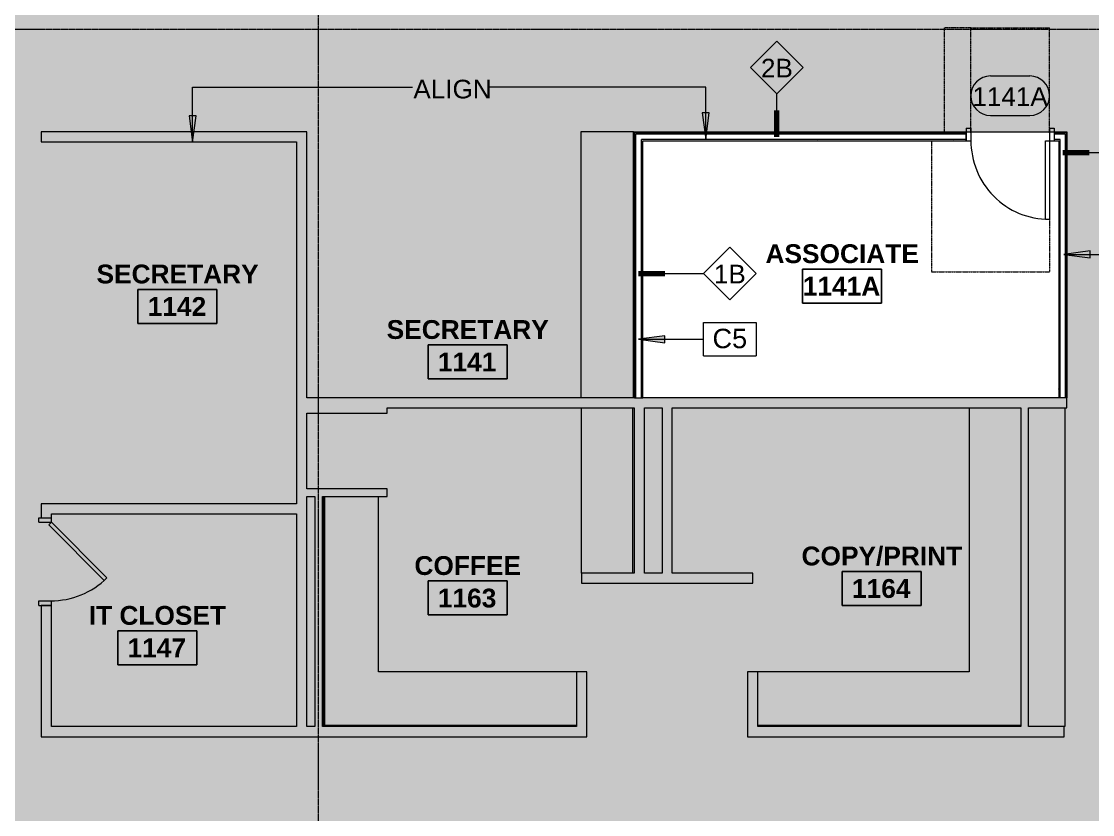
# Model space of a CAD drawing. Header units: inches. Extents: x -203 to 2905, y -968 to 768.
# Drawn here: x 99.2 to 587.8, y 36.4 to 398.3 of the extents above; entities that cross this region are included whole.
import ezdxf

# ---------------------------------------------------------------- set-up
doc = ezdxf.new("R2010")
doc.units = ezdxf.units.IN
doc.header["$MEASUREMENT"] = 0
doc.linetypes.add('Dash_2_', pattern=[0.25, 0.125, -0.125])
doc.linetypes.add('Grid Line 1_2_', pattern=[0.875, 0.5, -0.125, 0.125, -0.125])
for name, color, linetype, lineweight in [('A-ANNO-KEYN', 231, 'Continuous', 9), ('A-AREA-IDEN', 2, 'Continuous', 9), ('A-DETL-GENF', 92, 'Continuous', 9), ('A-DETL-THIN', 151, 'Continuous', 9), ('A-DOOR', 31, 'Continuous', 13), ('A-DOOR-FRAM', 31, 'Continuous', 20), ('A-DOOR-IDEN', 31, 'Continuous', 9), ('A-GENM', 13, 'Continuous', 13), ('A-WALL', 113, 'Continuous', 13), ('A-WALL-IDEN', 211, 'Continuous', 9), ('A-WALL-PATT', 111, 'Continuous', 13), ('G-ANNO-TEXT', 231, 'Continuous', 9), ('I-WALL', 2, 'Continuous', 9), ('Q-CASE', 31, 'Continuous', 13), ('S-GRID', 1, 'Continuous', 9)]:
    doc.layers.add(name, color=color, linetype=linetype, lineweight=lineweight)
doc.styles.add('Arial', font='arial.ttf', dxfattribs={"height": 8.851796})
doc.styles.add('Swis721 Lt BT_1', font='swissl.ttf', dxfattribs={"height": 8.514638})
doc.styles.add('Swis721 Lt BT_B', font='', dxfattribs={"height": 8.583975})
doc.styles.get('Swis721 Lt BT_B').set_extended_font_data('Swis721 Lt BT', bold=True)
pattern_1 = [(0, (0, 0), (30.72, 7.68), [1.267, -21.773, 1.267, -21.773, -122.88]), (0, (0, 0), (30.72, 7.68), [-46.08, 1.267, -44.813, 1.267, -21.773, -53.76]), (0, (0, 0), (30.72, 7.68), [-115.2, 1.267, -14.093, 1.267, -37.133]), (120, (11.52, 3.84), (-22.011075, 22.7643), [1.267, -21.773, 1.267, -21.773, -122.88]), (120, (11.52, 3.84), (-22.011075, 22.7643), [-46.08, 1.267, -44.813, 1.267, -21.773, -53.76]), (120, (11.52, 3.84), (-22.011075, 22.7643), [-115.2, 1.267, -14.093, 1.267, -37.133]), (240, (15.36, 19.2), (-8.708925, -30.4443), [1.267, -21.773, 1.267, -21.773, -122.88]), (240, (15.36, 19.2), (-8.708925, -30.4443), [-46.08, 1.267, -44.813, 1.267, -21.773, -53.76]), (240, (15.36, 19.2), (-8.708925, -30.4443), [-115.2, 1.267, -14.093, 1.267, -37.133])]

# ---------------------------------------------------------------- blocks, each defined once
blk = doc.blocks.new('Single Flush - OTJ_SOLIDFLUSH_ALUM-5493996-LEVEL 11 CONSTRUCTION PLAN')
at = {"layer": 'A-DOOR', "color": 8, "lineweight": 20}
for p, q in [((-8.65, -26.4), (16.67, -1.08)), ((17.91, -2.31), (-7.42, -27.64)), ((16.67, -1.08), (17.91, -2.31)), ((-7.42, -27.64), (-8.65, -26.4))]:
    blk.add_line(p, q, dxfattribs=at)
at = {"layer": 'A-DOOR', "color": 55, "lineweight": 9}
blk.add_arc((17.91, -2.31), 35.81, 179.5, 225, dxfattribs=at)
at = {"layer": 'A-DOOR-FRAM', "color": 8}
for p, q in [((-20, 3.44), (-20, -2.31)), ((-20, 3.44), (-18, 3.44)), ((-18, 3.44), (-18, -2.31)), ((18, 3.44), (18, -2.31)), ((18, 3.44), (20, 3.44)), ((20, 3.44), (20, -2.31)), ((-20, -2.31), (-18, -2.31)), ((18, -2.31), (20, -2.31))]:
    blk.add_line(p, q, dxfattribs=at)
blk = doc.blocks.new('Single Flush - OTJ_SOLIDFLUSH_Side Lite-5611451-LEVEL 11 CONSTRUCTION PLAN')
at = {"layer": 'A-DOOR', "lineweight": 20}
for p, q in [((16.16, -1.88), (17.91, -1.88)), ((16.16, -37.69), (16.16, -1.88)), ((17.91, -1.88), (17.91, -37.69)), ((17.91, -37.69), (16.16, -37.69))]:
    blk.add_line(p, q, dxfattribs=at)
at = {"layer": 'A-DOOR', "lineweight": 9}
blk.add_arc((17.91, -1.88), 35.81, 179.5, 270, dxfattribs=at)
at = {"layer": 'A-DOOR-FRAM'}
for p, q in [((-20, 3.87), (-20, -1.88)), ((-20, 3.87), (-18, 3.87)), ((-18, 3.87), (-18, -1.88)), ((18, 3.87), (18, -1.88)), ((18, 3.87), (20, 3.87)), ((20, 3.87), (20, -1.88)), ((-20, -1.88), (-18, -1.88)), ((18, -1.88), (20, -1.88))]:
    blk.add_line(p, q, dxfattribs=at)
at = {"layer": 'A-GENM', "linetype": 'Dash_2_', "lineweight": 9}
for p, q in [((-17.91, 49.69), (-29.91, 49.69)), ((-29.91, 1.87), (-29.91, 49.69)), ((-17.91, 49.69), (17.91, 49.69)), ((-17.91, 1.87), (-17.91, 49.69)), ((17.91, 1.87), (17.91, 49.69)), ((17.87, 1.87), (17.91, 1.87)), ((-35.91, -1.88), (-35.91, -61.69)), ((17.87, -1.88), (17.91, -1.88)), ((17.91, -1.88), (17.91, -61.69)), ((-35.91, -61.69), (17.91, -61.69))]:
    blk.add_line(p, q, dxfattribs=at)
blk = doc.blocks.new('C-Counter Top1 - 24_ Depth-4929286-LEVEL 11 CONSTRUCTION PLAN')
at = {"layer": 'Q-CASE', "color": 55, "lineweight": 9}
for p, q in [((-47.26, 24), (28.11, 24)), ((28.11, 0.75), (-47.26, 0.75))]:
    blk.add_line(p, q, dxfattribs=at)
blk = doc.blocks.new('C-Counter Top1 - 18_ DEPTH-4929592-LEVEL 11 CONSTRUCTION PLAN')
at = {"layer": 'Q-CASE', "color": 55, "lineweight": 9}
for p, q in [((-47.26, 18), (98.11, 18)), ((98.11, 18), (98.11, 17.69))]:
    blk.add_line(p, q, dxfattribs=at)
blk = doc.blocks.new('C-L SHAPE COUNTER TOP - C-L SHAPE COUNTER TOP-5525427-LEVEL 11 CONSTRUCTION PLAN')
at = {"layer": 'Q-CASE', "color": 55, "lineweight": 9}
for p, q in [((0, 104.91), (0, 0)), ((0.5, 0.5), (0.5, 104.91)), ((25, 25), (25, 104.91)), ((115.38, 25), (25, 25)), ((115.38, 0.5), (0.5, 0.5))]:
    blk.add_line(p, q, dxfattribs=at)
blk = doc.blocks.new('C-L SHAPE COUNTER TOP - C-L SHAPE COUNTER TOP-5525436-LEVEL 11 CONSTRUCTION PLAN')
at = {"layer": 'Q-CASE', "color": 55, "lineweight": 9}
for p, q in [((1.44, -0.5), (121.38, -0.5)), ((25, -145.37), (25, -25)), ((25, -25), (121.38, -25))]:
    blk.add_line(p, q, dxfattribs=at)
blk = doc.blocks.new('Files with Millwork - 24_ Depth-5713286-LEVEL 11 CONSTRUCTION PLAN')
at = {"layer": 'Q-CASE', "color": 55, "lineweight": 9}
for p, q in [((74.11, 0), (-47.26, 0)), ((74.11, -24), (74.11, 0)), ((-47.26, -24), (74.11, -24))]:
    blk.add_line(p, q, dxfattribs=at)
blk = doc.blocks.new('Room Tag - Room Name and Number-3379422-LEVEL 11 CONSTRUCTION PLAN')
at = {"layer": 'A-AREA-IDEN'}
for p, q in [((-0.1881, -0.1636), (-0.1881, -0.0018)), ((-0.1881, -0.0018), (0.1869, -0.0018)), ((0.1869, -0.0018), (-0.1881, -0.0018)), ((-0.1881, -0.0018), (-0.1881, -0.1636)), ((0.1869, -0.0018), (0.1869, -0.1636)), ((0.1869, -0.1636), (0.1869, -0.0018)), ((0.1869, -0.1636), (-0.1881, -0.1636)), ((-0.1881, -0.1636), (0.1869, -0.1636))]:
    blk.add_line(p, q, dxfattribs=at)
blk = doc.blocks.new('Door Tag - Door Tag-41184-LEVEL 11 CONSTRUCTION PLAN')
at = {"layer": 'A-DOOR-IDEN'}
for p, q in [((-0.09375, 0.09375), (0.09375, 0.09375)), ((-0.09375, -0.09375), (0.09375, -0.09375))]:
    blk.add_line(p, q, dxfattribs=at)
for centre, start, end in [((-0.09375, 0), 90, 270), ((0.09375, 0), 270, 90)]:
    blk.add_arc(centre, 0.09375, start, end, dxfattribs=at)
blk = doc.blocks.new('Wall Tag - 1_4_-62626-LEVEL 11 CONSTRUCTION PLAN')
at = {"layer": 'A-WALL-IDEN'}
for p, q in [((-0.125, 0), (0, 0.125)), ((0, 0.125), (0.125, 0)), ((-0.125, 0), (0, -0.125)), ((0, -0.125), (0.125, 0))]:
    blk.add_line(p, q, dxfattribs=at)
blk = doc.blocks.new('Keynote Tag - Keynote Number - Boxed-135510-LEVEL 11 CONSTRUCTION PLAN')
at = {"layer": 'A-ANNO-KEYN'}
for p, q in [((-0.125, -0.0792), (-0.125, 0.0781)), ((-0.125, 0.0781), (0.125, 0.0781)), ((0.125, 0.0781), (0.125, -0.0792)), ((-0.125, -0.0792), (0.125, -0.0792))]:
    blk.add_line(p, q, dxfattribs=at)

msp = doc.modelspace()

# ---------------------------------------------------------------- hatches: boundary and pattern name
at = {"layer": 'A-ANNO-KEYN'}
for points in [[(574.69, 291.97), (586.69, 290.39), (586.69, 293.55)], [(380.73, 253.29), (392.73, 251.71), (392.73, 254.87)]]:
    msp.add_hatch(color=256, dxfattribs=at).paths.add_polyline_path(points, flags=0)
at = {"layer": 'A-DETL-GENF'}
h = msp.add_hatch(color=9, dxfattribs=at)
h.paths.add_polyline_path([(131.76, -847.99), (290.55, -780.58), (225.58, -627.57), (209.01, -634.6), (202.64, -619.58), (206.9, -617.78), (211.46, -628.54), (296.14, -592.58), (297.95, -596.84), (229.84, -625.76), (294.8, -778.77), (401.29, -733.56), (336.32, -580.55), (334.77, -581.21), (332.96, -576.95), (428.69, -536.31), (430.5, -540.56), (340.58, -578.74), (405.55, -731.76), (515.31, -685.15), (511.69, -685.15), (511.69, -619.4), (491.89, -619.4), (491.89, -612.4), (492.01, -612.4), (492.01, -532.94), (471.73, -532.94), (471.73, -523.06), (467.32, -524.93), (465.51, -520.68), (471.73, -518.03), (471.73, -508.94), (497.51, -508.94), (497.51, -514.94), (537.51, -514.94), (537.51, -508.94), (555.67, -508.94), (555.67, -394.75), (560.61, -394.75), (560.61, -346.75), (555.67, -346.75), (555.67, -249.98), (575.84, -249.98), (575.84, -160.84), (555.74, -160.84), (555.74, 0.66), (596.73, 0.66), (596.73, -16.34), (638.73, -16.34), (638.73, 0.66), (700.73, 0.66), (700.73, -16.34), (742.73, -16.34), (742.73, 0.66), (804.73, 0.66), (804.73, -16.34), (846.73, -16.34), (846.73, 0.66), (908.73, 0.66), (908.73, -16.34), (950.73, -16.34), (950.73, 0.66), (993.73, 0.66), (993.73, -121.34), (988.17, -121.34), (988.17, -199.94), (988.73, -199.94), (988.73, -160.97), (993.73, -160.97), (993.73, -227.33), (967.61, -227.33), (967.61, -227.44), (965.73, -227.44), (965.73, -267.44), (967.61, -267.44), (967.61, -342.44), (968.74, -342.44), (968.74, -337.81), (970.74, -337.81), (970.74, -342.44), (1010.74, -342.44), (1010.74, -337.81), (1090.73, -337.81), (1090.73, -342.44), (1178.73, -342.44), (1178.73, -337.81), (1330.73, -337.81), (1330.73, -342.44), (1247.36, -342.44), (1247.36, -499.31), (1266.73, -499.31), (1266.73, -523.31), (1247.36, -523.31), (1247.36, -524.65), (1372.42, -524.65), (1372.42, -342.44), (1370.73, -342.44), (1370.73, -337.81), (1378.73, -337.81), (1378.73, -342.44), (1377.05, -342.44), (1377.05, -524.65), (1492.42, -524.65), (1492.42, -342.44), (1418.73, -342.44), (1418.73, -337.81), (1497.05, -337.81), (1497.05, -372.91), (1498.73, -372.91), (1498.73, -377.54), (1497.05, -377.54), (1497.05, -524.65), (1723.7, -524.65), (1723.7, -372.91), (1723.3, -372.91), (1723.3, -377.54), (1538.73, -377.54), (1538.73, -372.91), (1552.42, -372.91), (1552.42, 120.98), (1556.17, 120.98), (1556.17, -1.34), (1582.73, -1.34), (1582.73, -12.96), (1723.7, -12.96), (1723.7, 162.67), (1556.17, 162.67), (1556.17, 160.98), (1552.42, 160.98), (1552.42, 168.98), (1556.17, 168.98), (1556.17, 167.29), (1723.7, 167.29), (1723.7, 284.95), (1723.3, 284.95), (1723.3, 338.96), (1556.17, 338.96), (1556.17, 208.98), (1552.42, 208.98), (1552.42, 343.59), (1723.3, 343.59), (1723.3, 351.59), (1732.42, 351.59), (1732.42, 355.59), (1737.05, 355.59), (1737.05, 351.59), (1910.23, 351.59), (1910.23, 580.43), (1737.05, 580.43), (1737.05, 395.59), (1732.42, 395.59), (1732.42, 418.96), (1730.73, 418.96), (1730.73, 423.59), (1732.42, 423.59), (1732.42, 580.43), (1617.05, 580.43), (1617.05, 406.96), (1661.42, 406.96), (1661.42, 423.59), (1690.73, 423.59), (1690.73, 418.96), (1666.05, 418.96), (1666.05, 402.34), (1610.73, 402.34), (1610.73, 406.96), (1612.42, 406.96), (1612.42, 580.43), (1497.05, 580.43), (1497.05, 406.96), (1570.73, 406.96), (1570.73, 402.34), (1418.73, 402.34), (1418.73, 406.96), (1492.42, 406.96), (1492.42, 580.43), (1377.05, 580.43), (1377.05, 406.96), (1378.73, 406.96), (1378.73, 402.34), (1298.73, 402.34), (1298.73, 406.96), (1372.42, 406.96), (1372.42, 580.43), (1257.05, 580.43), (1257.05, 577.15), (1266.73, 577.15), (1266.73, 553.15), (1257.05, 553.15), (1257.05, 406.96), (1258.73, 406.96), (1258.73, 402.34), (1250.73, 402.34), (1250.73, 406.96), (1252.42, 406.96), (1252.42, 553.15), (1242.73, 553.15), (1242.73, 577.15), (1252.42, 577.15), (1252.42, 580.43), (1137.05, 580.43), (1137.05, 406.96), (1210.73, 406.96), (1210.73, 402.34), (998.73, 402.34), (998.73, 406.96), (1132.42, 406.96), (1132.42, 580.43), (957.05, 580.43), (957.05, 577.15), (966.73, 577.15), (966.73, 553.15), (957.05, 553.15), (957.05, 406.96), (958.73, 406.96), (958.73, 402.34), (950.73, 402.34), (950.73, 406.96), (952.42, 406.96), (952.42, 553.15), (942.73, 553.15), (942.73, 577.15), (952.42, 577.15), (952.42, 580.43), (837.05, 580.43), (837.05, 406.96), (910.73, 406.96), (910.73, 402.34), (830.73, 402.34), (830.73, 406.96), (832.42, 406.96), (832.42, 580.43), (657.05, 580.43), (657.05, 406.96), (790.73, 406.96), (790.73, 402.34), (518.73, 402.34), (518.73, 406.96), (652.42, 406.96), (652.42, 580.43), (477.05, 580.43), (477.05, 406.96), (478.73, 406.96), (478.73, 402.34), (470.73, 402.34), (470.73, 406.96), (472.42, 406.96), (472.42, 580.43), (357.05, 580.43), (357.05, 406.96), (430.73, 406.96), (430.73, 402.34), (278.73, 402.34), (278.73, 406.96), (352.42, 406.96), (352.42, 580.43), (237.05, 580.43), (237.05, 577.15), (246.73, 577.15), (246.73, 553.15), (237.05, 553.15), (237.05, 406.96), (238.73, 406.96), (238.73, 402.34), (230.73, 402.34), (230.73, 406.96), (232.42, 406.96), (232.42, 553.15), (222.73, 553.15), (222.73, 577.15), (232.42, 577.15), (232.42, 580.43), (117.05, 580.43), (117.05, 406.96), (190.73, 406.96), (190.73, 402.34), (112.42, 402.34), (112.42, 418.96), (110.73, 418.96), (110.73, 423.59), (112.42, 423.59), (112.42, 580.43), (-120.35, 580.43), (-120.35, 406.96), (52.42, 406.96), (52.42, 423.59), (70.73, 423.59), (70.73, 418.96), (57.05, 418.96), (57.05, 328.65), (52.42, 328.65), (52.42, 402.34), (-120.35, 402.34), (-120.35, 286.96), (52.42, 286.96), (52.42, 288.65), (57.05, 288.65), (57.05, 280.65), (52.42, 280.65), (52.42, 282.34), (-120.35, 282.34), (-120.35, 166.96), (52.42, 166.96), (52.42, 240.65), (57.05, 240.65), (57.05, 160.65), (52.42, 160.65), (52.42, 162.34), (-120.35, 162.34), (-120.35, 0.55), (-80.76, 0.55), (-80.76, -13.04), (52.42, -13.04), (52.45, 120.65), (57.05, 120.65), (57.05, -19.35), (52.42, -19.35), (52.42, -17.66), (-80.76, -17.66), (-80.76, -30.95), (-120.35, -30.95), (-120.35, -193.04), (52.42, -193.04), (52.42, -59.35), (57.05, -59.35), (57.05, -218.77), (71.25, -252.22), (66.99, -254.03), (52.42, -219.71), (52.42, -197.66), (-120.35, -197.66), (-120.35, -254.17), (-75.11, -360.73), (83.67, -293.32), (82.62, -290.84), (86.88, -289.04), (141.98, -418.82), (137.73, -420.63), (85.48, -297.58), (-73.3, -364.99), (-4.77, -526.42), (-2.44, -525.43), (-6.07, -516.89), (16.02, -507.51), (19.65, -516.05), (154.02, -459), (153.36, -457.45), (157.61, -455.64), (160.74, -463.01), (156.48, -464.81), (155.82, -463.26), (21.46, -520.31), (25.4, -529.6), (3.31, -538.98), (-0.64, -529.69), (-2.96, -530.67), (42.33, -637.33), (201.11, -569.92), (172.12, -501.63), (176.37, -499.83), (207.17, -572.37), (190.6, -579.41), (191.26, -580.96), (187.01, -582.77), (186.35, -581.21), (44.13, -641.59), (118.32, -816.32)], flags=0)
h.paths.add_polyline_path([(225.76, -805.76), (216.38, -783.67), (238.47, -774.29), (247.85, -796.38), (232.98, -802.69)], flags=0)
h.paths.add_polyline_path([(446.67, -711.97), (437.29, -689.88), (459.38, -680.5), (468.76, -702.59), (455.33, -708.29)], flags=0)
h.paths.add_polyline_path([(516.31, -684.73), (516.73, -684.55), (516.73, -619.4), (516.31, -619.4), (516.31, -684.66)], flags=0)
h.paths.add_polyline_path([(259.55, -539.27), (242.89, -500.03), (350.11, -454.51), (225.01, -159.89), (118.32, -205.39), (108.25, -181.68), (108.25, 0.59), (112.87, 0.59), (112.87, -27.03), (206.42, -27.03), (206.42, 0.59), (264.73, 0.59), (264.73, -4.04), (263.05, -4.04), (263.05, -31.65), (237.05, -31.65), (237.05, -151.81), (370.42, -151.81), (370.42, -4.04), (304.73, -4.04), (304.73, 0.59), (498.05, 0.59), (498.05, -98.13), (493.42, -98.13), (493.42, -4.04), (375.05, -4.04), (375.05, -151.81), (493.42, -151.81), (493.42, -138.13), (498.05, -138.13), (498.05, -157.13), (493.42, -157.13), (493.42, -156.44), (432.05, -156.44), (432.05, -196.81), (493.42, -196.81), (493.42, -196.13), (498.05, -196.13), (498.05, -296.13), (493.42, -296.13), (493.42, -229.44), (466.42, -229.44), (466.42, -201.44), (306.4, -201.44), (306.4, -156.44), (237.05, -156.44), (237.05, -179.26), (304.36, -337.81), (493.42, -337.81), (493.42, -336.13), (498.05, -336.13), (498.05, -448.88), (416.5, -483.5), (414.7, -479.24), (493.42, -445.81), (493.42, -342.44), (306.32, -342.44), (372.09, -497.33), (377.88, -494.87), (379.69, -499.13), (370.67, -502.95), (356.99, -470.74), (283.74, -501.84), (293.51, -524.85), (259.81, -539.16)], flags=0)
h.paths.add_polyline_path([(259.81, -534.13), (287.44, -522.4), (274.4, -491.68), (246.77, -503.41), (249.74, -510.4), (271.83, -501.02), (281.21, -523.11), (259.11, -532.49), (259.55, -533.51)], flags=0)
h.paths.add_polyline_path([(963.74, -524.65), (967.61, -524.65), (967.61, -523.31), (943.94, -523.31), (943.94, -499.31), (967.61, -499.31), (967.61, -457.44), (965.73, -457.44), (965.73, -499.09), (942.73, -499.09), (942.73, -524.65), (963.23, -524.65)], flags=0)
h.paths.add_polyline_path([(1566.73, -523.31), (1542.73, -523.31), (1542.73, -499.31), (1566.73, -499.31)], flags=0)
h.paths.add_polyline_path([(281.93, -497.58), (355.19, -466.48), (351.91, -458.77), (278.66, -489.87), (279.43, -491.68)], flags=0)
h.paths.add_polyline_path([(560.17, -441.94), (560.61, -441.94), (560.61, -437.31), (560.17, -437.31)], flags=0)
h.paths.add_polyline_path([(1042.55, -276.86), (1037.92, -276.86), (1037.92, -158.54), (1086.73, -158.54), (1086.73, -163.17), (1042.55, -163.17), (1042.55, -254.42)], flags=0)
h.paths.add_polyline_path([(1374.73, -276.73), (1374.73, -276.11), (1372.42, -276.11), (1372.42, -163.17), (1340.73, -163.17), (1340.73, -158.54), (1372.42, -158.54), (1372.42, -4.04), (1283.05, -4.04), (1283.05, -33.04), (1272.05, -33.04), (1272.05, -158.54), (1304.73, -158.54), (1304.73, -163.17), (1122.73, -163.17), (1122.73, -158.54), (1159.42, -158.54), (1159.42, -156.86), (1164.05, -156.86), (1164.05, -158.54), (1267.42, -158.54), (1267.42, -33.04), (1223.42, -33.04), (1223.42, -4.04), (1164.05, -4.04), (1164.05, -116.86), (1159.42, -116.86), (1159.42, -97.17), (1037.92, -97.17), (1037.92, -90.86), (1042.55, -90.86), (1042.55, -92.54), (1159.42, -92.54), (1159.42, -4.04), (1042.55, -4.04), (1042.55, -50.86), (1037.92, -50.86), (1037.92, 0.59), (1491.05, 0.59), (1491.05, -5.73), (1486.42, -5.73), (1486.42, -4.04), (1377.05, -4.04), (1377.05, -103.21), (1486.42, -103.21), (1486.42, -45.73), (1491.05, -45.73), (1491.05, -276.73), (1377.05, -276.73)], flags=0)
h.paths.add_polyline_path([(471.05, -224.81), (471.73, -224.81), (471.73, -201.44), (471.05, -201.44), (471.05, -216.75)], flags=0)
h.paths.add_polyline_path([(968.13, -222.33), (968.13, -204.94), (967.61, -204.94), (967.61, -222.33)], flags=0)
h.paths.add_polyline_path([(350.11, -196.81), (427.42, -196.81), (427.42, -156.44), (311.03, -156.44), (311.03, -196.81)], flags=0)
h.paths.add_polyline_path([(232.42, -168.37), (232.42, -157.68), (228.58, -159.32), (231.55, -166.31)], flags=0)
h.paths.add_polyline_path([(1304.83, -164.92), (1304.83, -163.17), (1340.64, -163.17), (1340.64, -164.92), (1317.1, -164.92)], flags=0)
h.paths.add_polyline_path([(1122.64, -164.92), (1086.83, -164.92), (1086.83, -163.17), (1122.64, -163.17)], flags=0)
h.paths.add_polyline_path([(1272.05, -28.41), (1278.42, -28.41), (1278.42, -4.04), (1268.73, -4.04), (1268.73, -28.41)], flags=0)
h.paths.add_polyline_path([(1240.73, -28.41), (1240.73, -4.04), (1228.05, -4.04), (1228.05, -28.41)], flags=0)
h.paths.add_polyline_path([(-120.35, -27.45), (-84.26, -27.45), (-84.26, -27.34), (-117.75, -27.34), (-117.75, -17.66), (-120.35, -17.66), (-120.35, -27.34)], flags=0)
h.paths.add_polyline_path([(258.42, -27.03), (258.42, -4.04), (248.73, -4.04), (248.73, -27.03)], flags=0)
h.paths.add_polyline_path([(211.05, -27.03), (220.73, -27.03), (220.73, -4.04), (211.05, -4.04)], flags=0)
h.paths.add_polyline_path([(-117.75, -13.04), (-117.75, -2.95), (-120.35, -2.95), (-120.35, -13.04)], flags=0)
h.paths.add_polyline_path([(558.48, 71.96), (430.42, 71.96), (430.42, 101.59), (435.05, 101.59), (435.05, 76.59), (554.98, 76.59), (554.98, 221.96), (396.05, 221.96), (396.05, 146.59), (432.73, 146.59), (432.73, 141.96), (354.73, 141.96), (354.73, 146.59), (378.73, 146.59), (378.73, 221.96), (266.05, 221.96), (266.05, 219.52), (229.36, 219.52), (229.36, 184.99), (266.05, 184.99), (266.05, 181.49), (236.48, 181.49), (236.48, 76.59), (352.42, 76.59), (352.42, 101.59), (357.05, 101.59), (357.05, 71.96), (108.25, 71.96), (108.25, 131.87), (112.87, 131.87), (112.87, 76.59), (224.73, 76.59), (224.73, 173.56), (112.87, 173.56), (112.87, 171.87), (108.25, 171.87), (108.25, 178.18), (224.73, 178.18), (224.73, 343.34), (108.25, 343.34), (108.25, 347.96), (229.36, 347.96), (229.36, 226.59), (378.42, 226.59), (378.42, 347.96), (576.05, 347.96), (576.05, 221.96), (558.48, 221.96), (558.48, 76.59), (574.73, 76.59), (574.73, 71.96), (569.74, 71.96)], flags=0)
h.paths.add_polyline_path([(1491.05, 72.66), (1238.11, 72.66), (1238.11, 102.28), (1242.73, 102.28), (1242.73, 77.28), (1354.98, 77.28), (1354.98, 179.48), (1328.64, 179.48), (1328.64, 182.98), (1362.42, 182.98), (1362.42, 217.96), (1218.73, 217.96), (1218.73, 144.59), (1242.73, 144.59), (1242.73, 139.96), (1174.11, 139.96), (1174.11, 144.59), (1202.11, 144.59), (1202.11, 217.96), (1042.73, 217.96), (1042.73, 77.28), (1174.11, 77.28), (1174.11, 102.28), (1178.73, 102.28), (1178.73, 72.66), (1038.11, 72.66), (1038.11, 95.96), (1033.42, 95.96), (1033.42, 100.59), (1038.11, 100.59), (1038.11, 217.96), (764.05, 217.96), (764.05, 79.66), (977.11, 79.66), (977.11, 100.59), (993.42, 100.59), (993.42, 95.96), (981.73, 95.96), (981.73, 79.66), (986.42, 79.66), (986.42, 72.66), (759.42, 72.66), (759.42, 104.84), (646.42, 104.84), (646.42, 294.15), (666.05, 294.15), (666.05, 109.46), (726.05, 109.46), (726.05, 294.15), (759.42, 294.15), (759.42, 343.59), (766.73, 343.59), (766.73, 338.96), (764.05, 338.96), (764.05, 222.59), (898.86, 222.59), (898.86, 338.96), (806.73, 338.96), (806.73, 343.59), (995.73, 343.59), (995.73, 338.96), (902.61, 338.96), (902.61, 222.59), (1038.11, 222.59), (1038.11, 338.96), (1035.73, 338.96), (1035.73, 343.59), (1042.73, 343.59), (1042.73, 222.59), (1364.05, 222.59), (1364.05, 343.59), (1491.05, 343.59), (1491.05, 177.23), (1486.42, 177.23), (1486.42, 178.92), (1367.05, 178.92), (1367.05, 77.28), (1486.42, 77.28), (1486.42, 137.23), (1491.05, 137.23), (1491.05, 77.28)], flags=0)
h.paths.add_polyline_path([(229.36, 76.59), (232.98, 76.59), (232.98, 181.49), (229.36, 181.49), (229.36, 76.73)], flags=0)
h.paths.add_polyline_path([(1358.48, 77.28), (1362.42, 77.28), (1362.42, 179.48), (1358.48, 179.48), (1358.48, 77.43)], flags=0)
h.paths.add_polyline_path([(759.42, 109.46), (759.42, 289.52), (730.67, 289.52), (730.67, 109.46), (758.57, 109.46)], flags=0)
h.paths.add_polyline_path([(661.42, 109.46), (661.42, 289.52), (651.05, 289.52), (651.05, 109.46), (656.64, 109.46)], flags=0)
h.paths.add_polyline_path([(1214.11, 144.59), (1214.11, 217.96), (1206.73, 217.96), (1206.73, 144.59)], flags=0)
h.paths.add_polyline_path([(391.42, 146.59), (391.42, 221.96), (383.36, 221.96), (383.36, 146.59)], flags=0)
h.paths.add_polyline_path([(1556.17, 553.15), (1542.73, 553.15), (1542.73, 577.15), (1566.73, 577.15), (1566.73, 553.15), (1563.48, 553.15)], flags=0)
h.paths.add_polyline_path([(620.73, 553.15), (596.73, 553.15), (596.73, 577.15), (620.73, 577.15)], flags=0)
h.paths.add_polyline_path([(-15.27, 553.15), (-39.27, 553.15), (-39.27, 577.15), (-15.27, 577.15)], flags=0)
at = {"layer": 'A-WALL-PATT', "lineweight": 9}
for points in [[(224.73, 343.34), (224.73, 347.96), (108.25, 347.96), (108.25, 343.34), (117.05, 343.34)], [(229.36, 226.59), (229.36, 347.96), (224.73, 347.96), (224.73, 226.59)], [(224.73, 76.59), (229.36, 76.59), (229.36, 226.59), (224.73, 226.59), (224.73, 76.76)], [(379.39, 221.96), (576.05, 221.96), (576.05, 226.59), (229.36, 226.59), (229.36, 223.02), (266.05, 223.02), (266.05, 221.96), (378.86, 221.96)], [(266.05, 219.52), (266.05, 223.02), (229.36, 223.02), (229.36, 219.52), (262.05, 219.52)], [(382.61, 146.59), (383.36, 146.59), (383.36, 221.96), (378.73, 221.96), (378.73, 146.59), (378.86, 146.59)], [(396.05, 146.59), (396.05, 221.96), (391.42, 221.96), (391.42, 146.59)], [(558.48, 76.59), (558.48, 221.96), (554.98, 221.96), (554.98, 76.59), (557.05, 76.59)], [(232.98, 181.49), (266.05, 181.49), (266.05, 184.99), (229.36, 184.99), (229.36, 181.49)], [(236.48, 76.59), (236.48, 181.49), (232.98, 181.49), (232.98, 76.59)], [(112.87, 173.56), (224.73, 173.56), (224.73, 178.18), (108.25, 178.18), (108.25, 173.56)], [(429.86, 141.96), (432.73, 141.96), (432.73, 146.59), (354.73, 146.59), (354.73, 141.96), (382.61, 141.96)], [(352.42, 71.96), (357.05, 71.96), (357.05, 101.59), (352.42, 101.59), (352.42, 76.59)], [(435.05, 76.59), (435.05, 101.59), (430.42, 101.59), (430.42, 76.59)], [(275.04, 71.96), (352.42, 71.96), (352.42, 76.59), (108.25, 76.59), (108.25, 71.96), (262.05, 71.96)], [(555.74, 71.96), (574.73, 71.96), (574.73, 76.59), (430.42, 76.57), (430.42, 71.96), (531.42, 71.96)]]:
    msp.add_hatch(color=7, dxfattribs=at).paths.add_polyline_path(points, flags=0)
h = msp.add_hatch(dxfattribs=at)
h.set_pattern_fill('FP_1', color=256, style=0, pattern_type=2)
h.set_pattern_definition(pattern_1)
h.paths.add_polyline_path([(378.86, 226.59), (379.48, 226.59), (379.48, 347.52), (378.86, 347.52), (378.86, 299.39)], flags=0)
h = msp.add_hatch(dxfattribs=at)
h.set_pattern_fill('FP_1', color=256, style=0, pattern_type=2)
h.set_pattern_definition(pattern_1)
h.paths.add_polyline_path([(381.98, 346.9), (530.17, 346.9), (530.17, 347.52), (379.48, 347.52), (379.48, 346.9)], flags=0)
h.paths.add_polyline_path([(572.92, 346.9), (576.05, 346.9), (576.05, 347.52), (570.17, 347.52), (570.17, 346.9)], flags=0)
h = msp.add_hatch(dxfattribs=at)
h.set_pattern_fill('FP_1', color=256, style=0, pattern_type=2)
h.set_pattern_definition(pattern_1)
h.paths.add_polyline_path([(575.42, 226.65), (576.05, 226.65), (576.05, 346.9), (575.42, 346.9), (575.42, 299.39)], flags=0)
h = msp.add_hatch(dxfattribs=at)
h.set_pattern_fill('FP_1', color=256, style=0, pattern_type=2)
h.set_pattern_definition(pattern_1)
h.paths.add_polyline_path([(572.92, 343.77), (572.92, 344.4), (570.17, 344.4), (570.17, 343.77), (572.3, 343.77)], flags=0)
h.paths.add_polyline_path([(518.73, 343.77), (530.17, 343.77), (530.17, 344.4), (382.61, 344.4), (382.61, 343.77), (477.05, 343.77)], flags=0)
h = msp.add_hatch(dxfattribs=at)
h.set_pattern_fill('FP_1', color=256, style=0, pattern_type=2)
h.set_pattern_definition(pattern_1)
h.paths.add_polyline_path([(572.3, 226.65), (572.92, 226.65), (572.92, 343.77), (572.3, 343.77), (572.3, 299.39)], flags=0)
h = msp.add_hatch(color=7, dxfattribs=at)
h.paths.add_polyline_path([(112.87, 76.59), (112.87, 131.87), (108.25, 131.87), (108.25, 76.59)], flags=0)
h.paths.add_polyline_path([(108.25, 171.87), (112.87, 171.87), (112.87, 173.56), (108.25, 173.56)], flags=0)
at = {"layer": 'G-ANNO-TEXT'}
for points in [[(177.27, 343.18), (178.85, 355.18), (175.69, 355.18)], [(411.3, 344.51), (412.88, 356.51), (409.72, 356.51)]]:
    msp.add_hatch(color=7, dxfattribs=at).paths.add_polyline_path(points, flags=0)

# ---------------------------------------------------------------- linework, layer by layer
at = {"layer": 'A-ANNO-KEYN'}
for p, q in [((586.69, 293.55), (574.69, 291.97)), ((586.69, 290.39), (586.69, 293.55)), ((574.69, 291.97), (586.69, 290.39)), ((574.69, 291.97), (602.53, 291.97)), ((392.73, 254.87), (380.73, 253.29)), ((392.73, 251.71), (392.73, 254.87)), ((380.73, 253.29), (392.73, 251.71)), ((380.73, 253.29), (410.34, 253.29))]:
    msp.add_line(p, q, dxfattribs=at)
at = {"layer": 'A-DETL-THIN'}
for p, q in [((378.42, 226.59), (378.42, 347.96)), ((378.42, 347.96), (576.05, 347.96)), ((576.05, 347.96), (576.05, 226.59))]:
    msp.add_line(p, q, dxfattribs=at)
at = {"layer": 'A-WALL', "color": 8, "lineweight": 20}
for p, q in [((229.36, 347.96), (108.25, 347.96)), ((108.25, 347.96), (108.25, 343.34)), ((229.36, 226.59), (229.36, 347.96)), ((108.25, 343.34), (224.73, 343.34)), ((224.73, 343.34), (224.73, 178.18)), ((378.86, 226.59), (229.36, 226.59)), ((576.05, 226.59), (382.61, 226.59)), ((576.05, 221.96), (576.05, 226.59)), ((266.05, 221.96), (378.73, 221.96)), ((378.73, 221.96), (378.73, 146.59)), ((383.36, 221.96), (391.42, 221.96)), ((383.36, 146.59), (383.36, 221.96)), ((391.42, 221.96), (391.42, 146.59)), ((396.05, 221.96), (554.98, 221.96)), ((396.05, 146.59), (396.05, 221.96)), ((558.48, 221.96), (576.05, 221.96)), ((229.36, 184.99), (229.36, 219.52)), ((229.36, 76.59), (229.36, 181.49)), ((224.73, 178.18), (108.25, 178.18)), ((108.25, 178.18), (108.25, 171.87)), ((108.25, 171.87), (112.87, 171.87)), ((112.87, 171.87), (112.87, 173.56)), ((112.87, 173.56), (224.73, 173.56)), ((224.73, 173.56), (224.73, 76.59)), ((378.73, 146.59), (354.73, 146.59)), ((354.73, 146.59), (354.73, 141.96)), ((391.42, 146.59), (383.36, 146.59)), ((432.73, 146.59), (396.05, 146.59)), ((432.73, 141.96), (432.73, 146.59)), ((354.73, 141.96), (432.73, 141.96)), ((112.87, 131.87), (108.25, 131.87)), ((108.25, 131.87), (108.25, 71.96)), ((112.87, 76.59), (112.87, 131.87)), ((352.42, 101.59), (352.42, 76.59)), ((357.05, 101.59), (352.42, 101.59)), ((357.05, 71.96), (357.05, 101.59)), ((435.05, 101.59), (430.42, 101.59)), ((430.42, 101.59), (430.42, 71.96)), ((435.05, 76.59), (435.05, 101.59)), ((224.73, 76.59), (112.87, 76.59)), ((232.98, 76.59), (229.36, 76.59)), ((352.42, 76.59), (236.48, 76.59)), ((554.98, 76.59), (435.05, 76.59)), ((574.73, 76.59), (558.48, 76.59)), ((574.73, 71.96), (574.73, 76.59)), ((108.25, 71.96), (357.05, 71.96)), ((430.42, 71.96), (574.73, 71.96))]:
    msp.add_line(p, q, dxfattribs=at)
at = {"layer": 'A-WALL'}
for p, q in [((379.48, 226.59), (379.48, 346.9)), ((530.17, 346.9), (379.48, 346.9)), ((575.42, 346.9), (570.17, 346.9)), ((575.42, 226.65), (575.42, 346.9)), ((381.98, 226.59), (381.98, 344.4)), ((530.17, 344.4), (381.98, 344.4)), ((572.92, 344.4), (570.17, 344.4)), ((572.92, 226.65), (572.92, 344.4)), ((378.86, 226.59), (382.61, 226.59))]:
    msp.add_line(p, q, dxfattribs=at)
at = {"layer": 'A-WALL-IDEN'}
for p, q in [((443.81, 345.65), (443.81, 365.26)), ((574.17, 338.51), (602.53, 338.51)), ((380.73, 283.31), (410.34, 283.31))]:
    msp.add_line(p, q, dxfattribs=at)
at = {"layer": 'A-WALL-IDEN', "lineweight": 90}
for p, q in [((443.81, 345.65), (443.81, 357.65)), ((574.17, 338.51), (586.17, 338.51)), ((380.73, 283.31), (392.73, 283.31))]:
    msp.add_line(p, q, dxfattribs=at)
at = {"layer": 'G-ANNO-TEXT', "color": 7}
for p, q in [((177.27, 368.27), (277.61, 368.27)), ((177.27, 343.18), (177.27, 368.27)), ((315.63, 368.27), (311.93, 368.27)), ((411.3, 368.27), (315.63, 368.27)), ((411.3, 344.51), (411.3, 368.27)), ((178.85, 355.18), (175.69, 355.18)), ((175.69, 355.18), (177.27, 343.18)), ((177.27, 343.18), (178.85, 355.18)), ((412.88, 356.51), (409.72, 356.51)), ((409.72, 356.51), (411.3, 344.51)), ((411.3, 344.51), (412.88, 356.51))]:
    msp.add_line(p, q, dxfattribs=at)
at = {"layer": 'I-WALL', "lineweight": 13}
for p, q in [((378.86, 347.52), (378.86, 226.59)), ((530.17, 347.52), (378.86, 347.52)), ((530.17, 343.77), (530.17, 347.52)), ((576.05, 347.52), (570.17, 347.52)), ((570.17, 347.52), (570.17, 343.77)), ((576.05, 226.65), (576.05, 347.52)), ((382.61, 226.59), (382.61, 343.77)), ((382.61, 343.77), (530.17, 343.77)), ((570.17, 343.77), (572.3, 343.77)), ((572.3, 343.77), (572.3, 226.65)), ((572.3, 226.65), (576.05, 226.65))]:
    msp.add_line(p, q, dxfattribs=at)
at = {"layer": 'I-WALL', "color": 8, "lineweight": 20}
for p, q in [((266.05, 219.52), (266.05, 221.96)), ((554.98, 221.96), (554.98, 76.59)), ((558.48, 76.59), (558.48, 221.96)), ((229.36, 219.52), (266.05, 219.52)), ((266.05, 184.99), (229.36, 184.99)), ((229.36, 181.49), (232.98, 181.49)), ((232.98, 181.49), (232.98, 76.59)), ((236.48, 76.59), (236.48, 181.49)), ((236.48, 181.49), (266.05, 181.49)), ((266.05, 181.49), (266.05, 184.99))]:
    msp.add_line(p, q, dxfattribs=at)
at = {"layer": 'S-GRID', "linetype": 'Grid Line 1_2_'}
for p, q in [((234.73, -968.26), (234.73, 744.46)), ((-203.03, 394.69), (2046, 394.69))]:
    msp.add_line(p, q, dxfattribs=at)

# ---------------------------------------------------------------- block references
at = {"layer": 'A-ANNO-KEYN', "xscale": 95.99999999999994, "yscale": 95.99999999999994, "zscale": 95.99999999999994}
msp.add_blockref('Keynote Tag - Keynote Number - Boxed-135510-LEVEL 11 CONSTRUCTION PLAN', (422.34, 253.35), dxfattribs=at)
at = {"layer": 'A-AREA-IDEN', "xscale": 95.99999999999994, "yscale": 95.99999999999994, "zscale": 95.99999999999994}
for p in [(473.54, 285.47), (170.43, 276.2), (302.76, 250.87), (491.64, 147.55), (302.76, 143.19), (161.22, 120.46)]:
    msp.add_blockref('Room Tag - Room Name and Number-3379422-LEVEL 11 CONSTRUCTION PLAN', p, dxfattribs=at)
at = {"layer": 'A-DOOR'}
msp.add_blockref('Single Flush - OTJ_SOLIDFLUSH_Side Lite-5611451-LEVEL 11 CONSTRUCTION PLAN', (550.17, 345.65), dxfattribs=at)
at = {"layer": 'A-DOOR', "color": 135, "rotation": 89.99999999999991}
msp.add_blockref('Single Flush - OTJ_SOLIDFLUSH_ALUM-5493996-LEVEL 11 CONSTRUCTION PLAN', (110.56, 151.87), dxfattribs=at)
at = {"layer": 'A-DOOR-IDEN', "xscale": 95.99999999999994, "yscale": 95.99999999999994, "zscale": 95.99999999999994}
msp.add_blockref('Door Tag - Door Tag-41184-LEVEL 11 CONSTRUCTION PLAN', (550.17, 364.39), dxfattribs=at)
at = {"layer": 'A-WALL-IDEN', "xscale": 95.99999999999994, "yscale": 95.99999999999994, "zscale": 95.99999999999994}
for p in [(443.81, 377.26), (422.34, 283.31)]:
    msp.add_blockref('Wall Tag - 1_4_-62626-LEVEL 11 CONSTRUCTION PLAN', p, dxfattribs=at)
at = {"layer": 'Q-CASE', "color": 55, "lineweight": 9}
for name, p, rotation in [('Files with Millwork - 24_ Depth-5713286-LEVEL 11 CONSTRUCTION PLAN', (354.42, 273.85), 90.00000000000026), ('C-Counter Top1 - 24_ Depth-4929286-LEVEL 11 CONSTRUCTION PLAN', (378.73, 193.85), 89.99999999999918), ('C-L SHAPE COUNTER TOP - C-L SHAPE COUNTER TOP-5525436-LEVEL 11 CONSTRUCTION PLAN', (556.42, 76.59), 180), ('C-Counter Top1 - 18_ DEPTH-4929592-LEVEL 11 CONSTRUCTION PLAN', (557.05, 174.7), 269.9999999999995)]:
    msp.add_blockref(name, p, dxfattribs=dict(at, rotation=rotation))
msp.add_blockref('C-L SHAPE COUNTER TOP - C-L SHAPE COUNTER TOP-5525427-LEVEL 11 CONSTRUCTION PLAN', (237.05, 76.59), dxfattribs=at)

# ---------------------------------------------------------------- texts
at = {"layer": 'A-AREA-IDEN', "char_height": 8.584, "attachment_point": 2, "line_spacing_factor": 0.998538, "style": 'Swis721 Lt BT_B'}
for s, insert, width in [('ASSOCIATE', (473.55, 296.61), 76.032), ('SECRETARY', (170.44, 287.34), 79.488), ('1141A', (473.26, 281.78), 39.528), ('1142', (170.16, 272.51), 30.672), ('SECRETARY', (302.77, 262.01), 79.488), ('1141', (302.48, 247.18), 30.672), ('COPY/PRINT', (491.65, 158.69), 81.324), ('COFFEE', (302.77, 154.33), 54.864), ('1164', (491.36, 143.86), 30.672), ('1163', (302.48, 139.5), 30.672), ('IT CLOSET', (161.23, 131.6), 68.688), ('1147', (160.94, 116.77), 30.672)]:
    msp.add_mtext(s, dxfattribs=dict(at, insert=insert, width=width))
at = {"layer": 'A-DOOR-IDEN', "insert": (550.13, 368.26), "char_height": 8.515, "width": 38.988, "attachment_point": 2, "line_spacing_factor": 1.00667, "style": 'Swis721 Lt BT_1'}
msp.add_mtext('1141A', dxfattribs=at)
at = {"layer": 'A-WALL-IDEN', "char_height": 8.515, "width": 16.632, "attachment_point": 2, "line_spacing_factor": 1.00667, "style": 'Swis721 Lt BT_1'}
for s, insert in [('2B', (443.78, 381.23)), ('1B', (422.31, 287.28))]:
    msp.add_mtext(s, dxfattribs=dict(at, insert=insert))
at = {"layer": 'G-ANNO-TEXT', "color": 7, "insert": (277.98, 371.66), "char_height": 8.515, "width": 40.284, "attachment_point": 1, "line_spacing_factor": 1.00667, "style": 'Swis721 Lt BT_1'}
msp.add_mtext('ALIGN', dxfattribs=at)

# ---------------------------------------------------------------- next in the draw order: texts
at = {"layer": 'A-ANNO-KEYN', "insert": (422.31, 258.06), "char_height": 8.852, "width": 18.792, "attachment_point": 2, "line_spacing_factor": 0.938532, "style": 'Arial', "bg_fill": 3, "box_fill_scale": 1.25, "bg_fill_color": 0, "bg_fill_transparency": 0}
msp.add_mtext('C5', dxfattribs=at)

doc.saveas('drawing.dxf')
